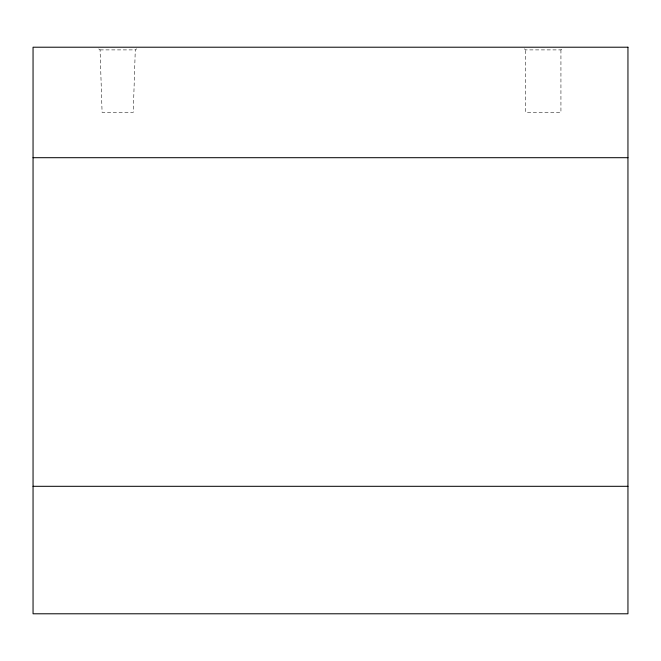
<?xml version="1.0" encoding="UTF-8"?>
<svg xmlns="http://www.w3.org/2000/svg" width="661" height="661" viewBox="0 0 661 661"><rect width="100%" height="100%" fill="white"/><g stroke="black" fill="none" stroke-linecap="round" stroke-linejoin="round"><path stroke-width="0.5" stroke-dasharray="3.31 2.48" d="M136.736 48.823L135.282 49.897L133.258 112.37L102.091 112.37L100.067 49.897L98.613 48.823M524.264 48.823L525.718 49.897L560.933 49.897L562.387 48.823M100.067 49.897L135.282 49.897M560.933 49.897L560.933 112.37L525.718 112.37L525.718 49.897"/><path stroke-width="0.99" d="M33.05 157.698L627.95 157.698M33.05 486.306L627.95 486.306M627.95 47.212L33.05 47.212L33.05 613.788L627.95 613.788L627.95 47.212"/></g></svg>
